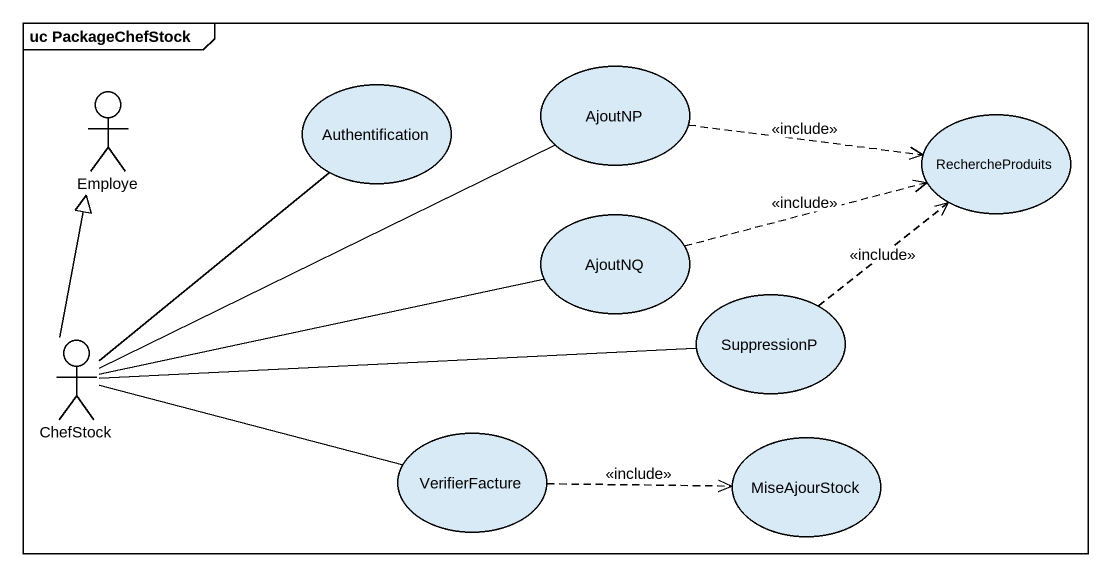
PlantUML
@startuml
mainframe uc PackageChefStock
usecase Authentification
usecase AjoutNP
actor Employe
usecase RechercheProduits
usecase AjoutNQ
actor ChefStock
usecase SuppressionP
usecase VerifierFacture
usecase MiseAjourStock
AjoutNP .right.> RechercheProduits : <<include>>
AjoutNQ .right.> RechercheProduits : <<include>>
ChefStock -up- Authentification
ChefStock -right- AjoutNP
ChefStock -up-|> Employe
ChefStock -right- AjoutNQ
ChefStock -right- SuppressionP
ChefStock -right- VerifierFacture
SuppressionP .up.> RechercheProduits : <<include>>
VerifierFacture .right.> MiseAjourStock : <<include>>
@enduml
